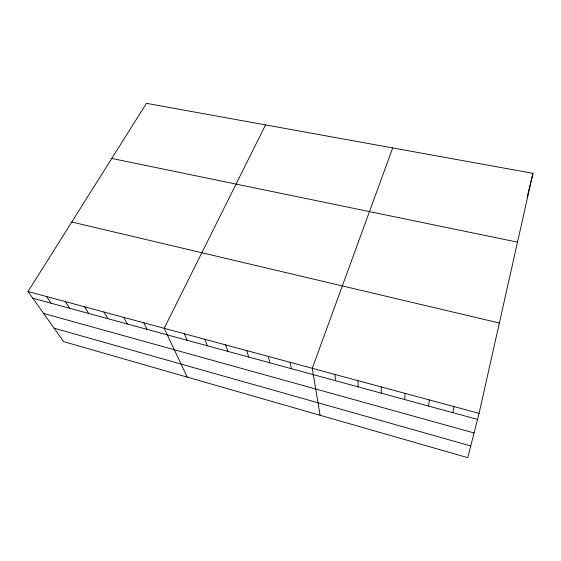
<?xml version="1.0" encoding="UTF-8"?>
<svg xmlns="http://www.w3.org/2000/svg" width="561" height="561" viewBox="0 0 561 561"><rect width="100%" height="100%" fill="white"/><g stroke="black" fill="none" stroke-linecap="round" stroke-linejoin="round"><path stroke-width="0.84" d="M404.719 399.558L405.07 393.373M428.569 406.059L429.298 399.916M452.832 412.665L453.961 406.585M479.073 413.366L532.95 173.335L146.435 103.336L28.05 291.524L63.645 341.642L467.762 457.664L479.073 413.366L28.05 291.524M527.123 197.283L528.518 191.539M528.721 190.719L530.776 182.262M530.987 181.413L532.95 173.335M392.7 147.936L312.267 368.304L320.093 415.266M265.563 124.914L164.184 328.297L187.248 377.125M111.765 158.447L517.508 242.149M71.78 222.009L499.353 323.017M32.819 298.235L477.53 419.397M43.625 313.459L474.066 432.959M54.087 328.185L470.756 445.939M46.577 296.531L51.135 303.228M65.406 301.615L69.732 308.291M84.529 306.783L88.631 313.445M103.96 312.028L107.824 318.669M123.708 317.365L127.333 323.985M143.784 322.785L147.15 329.384M184.317 333.739L187.157 340.282M204.772 339.265L207.339 345.786M225.564 344.882L227.85 351.368M246.7 350.59L248.698 357.048M268.193 356.396L269.883 362.827M290.044 362.301L291.425 368.689M334.875 374.411L335.597 380.73M357.869 380.624L358.248 386.901M381.263 386.943L381.284 393.177"/></g></svg>
